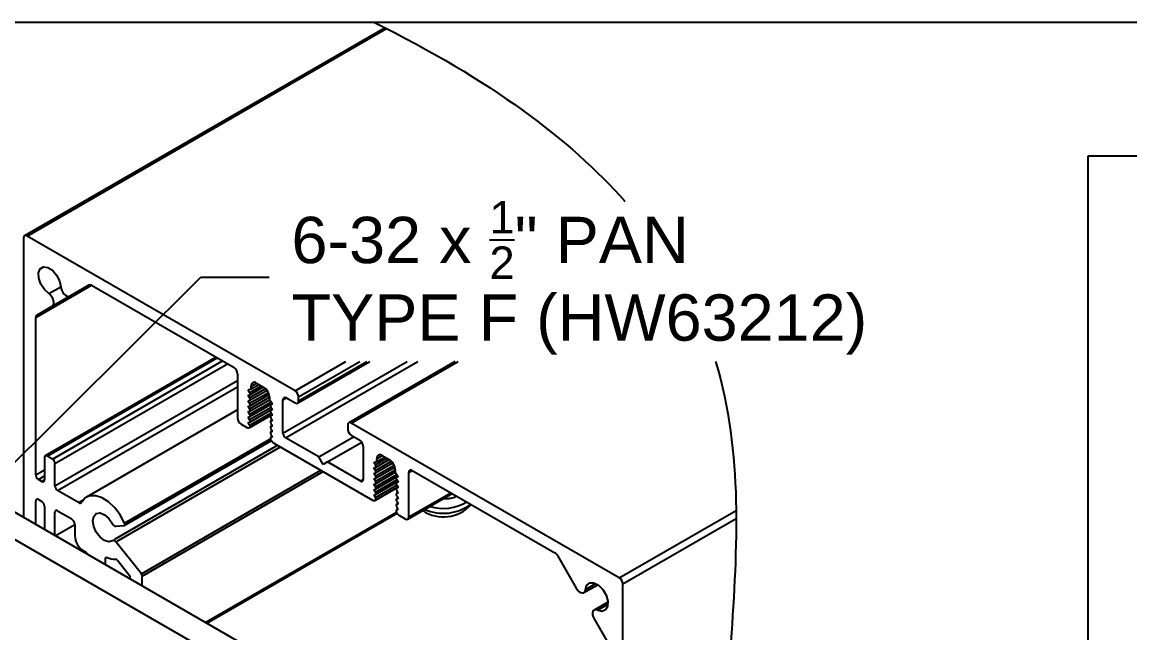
# Model space of a CAD drawing. Extents: x -0.1 to 11.1, y -7.1 to 0.
# Drawn here: x 2.453 to 6.933, y -2.471 to 0 of the extents above; entities that cross this region are included whole.
import ezdxf
from ezdxf import colors
from ezdxf.entities.mleader import LeaderData, LeaderLine
from ezdxf.math import Vec2, Vec3

# ---------------------------------------------------------------- set-up
doc = ezdxf.new("R2010")
doc.units = 0
doc.header["$LTSCALE"] = 0.5
doc.header["$MEASUREMENT"] = 0
for name, color, linetype in [('Brackets', 181, 'CONTINUOUS'), ('End Cap', 92, 'CONTINUOUS'), ('FAB DWG', 221, 'CONTINUOUS'), ('Housing', 150, 'CONTINUOUS')]:
    doc.layers.add(name, color=color, linetype=linetype)
doc.layers.add('Text-Unprinted', color=131, linetype='CONTINUOUS', plot=False)
doc.styles.add('LSAD_Standard', font='arial.ttf')

msp = doc.modelspace()

# ---------------------------------------------------------------- linework, layer by layer
at = {"layer": 'Brackets', "transparency": 16777216}
for p, q in [((7.5139, -0.5425), (6.7639, -0.5425)), ((6.7639, -0.5425), (6.7639, -4.7225))]:
    msp.add_line(p, q, dxfattribs=at)
at = {"layer": 'End Cap', "transparency": 16777216}
for p, q in [((3.8786, -2.8238), (1.4762, -1.4369)), ((3.7835, -2.8787), (1.3811, -1.4918))]:
    msp.add_line(p, q, dxfattribs=at)
at = {"layer": 'Housing', "transparency": 16777216}
for p, q in [((3.921, -0.0228), (2.4629, -0.8645)), ((2.4729, -0.8655), (3.9272, -0.0259)), ((4.8869, -0.7239), (4.8892, -0.7225)), ((2.4588, -0.8737), (2.4588, -2.0041)), ((3.5572, -1.4915), (2.4729, -0.8655)), ((2.5083, -1.1947), (2.7333, -1.0648)), ((2.5124, -1.1856), (2.7238, -1.0635)), ((2.5609, -1.0983), (2.6093, -1.0704)), ((2.5749, -1.1495), (2.7237, -1.0636)), ((2.6466, -1.1081), (2.7236, -1.0636)), ((2.6466, -1.1081), (2.7232, -1.0638)), ((2.7332, -1.0648), (3.3102, -1.3979)), ((2.5124, -1.1856), (2.5749, -1.1495)), ((2.5083, -1.8317), (2.5083, -1.1947)), ((3.2375, -1.3559), (2.5467, -1.7547)), ((2.5542, -1.7555), (3.2419, -1.3585)), ((2.5754, -1.7677), (3.2631, -1.3707)), ((2.586, -1.7861), (3.2843, -1.383)), ((3.5081, -1.6632), (4.011, -1.3729)), ((3.5188, -1.6816), (4.0534, -1.3729)), ((3.5572, -1.4915), (3.7626, -1.3729)), ((3.5672, -1.5415), (3.8592, -1.3729)), ((3.5713, -1.516), (3.8192, -1.3729)), ((3.5713, -1.5323), (3.8474, -1.3729)), ((4.2043, -1.3729), (3.7739, -1.6214)), ((3.7839, -1.6224), (4.216, -1.3729)), ((3.3243, -1.4224), (3.3243, -1.602)), ((2.586, -1.8766), (3.3243, -1.4504)), ((2.5966, -1.895), (3.3243, -1.4749)), ((3.3733, -1.498), (3.4199, -1.4711)), ((3.3736, -1.5078), (3.4286, -1.4761)), ((3.379, -1.4728), (3.401, -1.4602)), ((3.379, -1.4842), (3.4109, -1.4659)), ((3.379, -1.4842), (3.379, -1.4728)), ((3.401, -1.4602), (3.4315, -1.4778)), ((3.3667, -1.4879), (3.379, -1.4842)), ((3.3733, -1.498), (3.3667, -1.4879)), ((3.3667, -1.5099), (3.373, -1.5081)), ((3.3733, -1.52), (3.3667, -1.5099)), ((3.3733, -1.52), (3.438, -1.4827)), ((3.3733, -1.5421), (3.4491, -1.4983)), ((3.3733, -1.5641), (3.4534, -1.5178)), ((3.3736, -1.5298), (3.4438, -1.4893)), ((3.3736, -1.5519), (3.4521, -1.5066)), ((3.4534, -1.5157), (3.4534, -1.5272)), ((3.5081, -1.5285), (3.5223, -1.5203)), ((3.5223, -1.5203), (3.5572, -1.5405)), ((3.5713, -1.5323), (3.5713, -1.516)), ((3.3667, -1.5319), (3.373, -1.5301)), ((3.3733, -1.5421), (3.3667, -1.5319)), ((3.3667, -1.554), (3.373, -1.5521)), ((3.3733, -1.5641), (3.3667, -1.554)), ((3.3733, -1.5862), (3.4597, -1.5363)), ((3.3733, -1.6082), (3.4597, -1.5583)), ((3.3736, -1.5739), (3.4538, -1.5277)), ((3.3736, -1.596), (3.4646, -1.5434)), ((3.3736, -1.618), (3.4646, -1.5655)), ((3.4534, -1.5272), (3.4657, -1.545)), ((3.4651, -1.5441), (3.4588, -1.5477)), ((3.4651, -1.5662), (3.4588, -1.5698)), ((3.4592, -1.5476), (3.4651, -1.5441)), ((3.4657, -1.545), (3.4592, -1.5476)), ((3.4592, -1.5696), (3.4651, -1.5662)), ((3.4657, -1.567), (3.4592, -1.5696)), ((3.4594, -1.5579), (3.4657, -1.567)), ((3.5081, -1.6632), (3.5081, -1.5285)), ((3.3243, -1.569), (2.7136, -1.9216)), ((3.3667, -1.576), (3.373, -1.5742)), ((3.3733, -1.5862), (3.3667, -1.576)), ((3.3667, -1.5981), (3.373, -1.5962)), ((3.3733, -1.6082), (3.3667, -1.5981)), ((3.3733, -1.6302), (3.4597, -1.5804)), ((3.3736, -1.6401), (3.4646, -1.5875)), ((3.4651, -1.5882), (3.4588, -1.5918)), ((3.4651, -1.6102), (3.4588, -1.6139)), ((3.4592, -1.5917), (3.4651, -1.5882)), ((3.4657, -1.5891), (3.4592, -1.5917)), ((3.4592, -1.6137), (3.4651, -1.6103)), ((3.4657, -1.6111), (3.4592, -1.6137)), ((3.4594, -1.58), (3.4657, -1.5891)), ((3.4594, -1.602), (3.4657, -1.6111)), ((3.3384, -1.6265), (3.3616, -1.6398)), ((3.3667, -1.6201), (3.373, -1.6183)), ((3.3733, -1.6302), (3.3667, -1.6201)), ((3.3707, -1.6413), (3.3733, -1.6403)), ((3.4651, -1.6323), (3.4588, -1.6359)), ((3.4651, -1.6543), (3.4588, -1.658)), ((3.4592, -1.6358), (3.4651, -1.6323)), ((3.4657, -1.6332), (3.4592, -1.6358)), ((3.4592, -1.6578), (3.4651, -1.6544)), ((3.4657, -1.6552), (3.4592, -1.6578)), ((3.4594, -1.6241), (3.4657, -1.6332)), ((3.4594, -1.6461), (3.4657, -1.6552)), ((3.7698, -1.6305), (3.7698, -1.6469)), ((4.8682, -2.2483), (3.7839, -1.6224)), ((2.8661, -2.0365), (3.4612, -1.693)), ((2.8669, -2.0266), (3.4574, -1.6857)), ((3.4651, -1.6764), (3.4588, -1.68)), ((3.4592, -1.6798), (3.4651, -1.6764)), ((3.4657, -1.6773), (3.4592, -1.6798)), ((3.4592, -1.6899), (3.4618, -1.6939)), ((3.4594, -1.6682), (3.4657, -1.6773)), ((3.6526, -1.7588), (3.5188, -1.6816)), ((3.6526, -1.7588), (3.794, -1.6772)), ((3.6885, -1.7796), (3.8272, -1.6996)), ((3.7839, -1.6714), (3.8188, -1.6915)), ((3.4869, -1.7122), (2.8262, -2.0937)), ((2.8373, -2.1001), (3.498, -1.7186)), ((3.4709, -1.7029), (3.8702, -1.9335)), ((3.833, -1.716), (3.833, -1.8507)), ((2.5436, -1.7616), (2.5436, -1.8521)), ((2.5754, -1.7677), (2.5542, -1.7555)), ((2.586, -1.8766), (2.586, -1.7861)), ((3.6706, -1.79), (3.6526, -1.7588)), ((3.6885, -1.7796), (3.6706, -1.79)), ((3.8224, -1.8569), (3.6885, -1.7796)), ((3.8754, -1.7815), (3.8877, -1.7779)), ((3.8819, -1.7916), (3.8754, -1.7815)), ((3.8819, -1.7916), (3.9285, -1.7647)), ((3.8819, -1.8137), (3.9466, -1.7763)), ((3.8819, -1.8357), (3.9578, -1.7919)), ((3.8823, -1.8015), (3.9372, -1.7697)), ((3.8823, -1.8235), (3.9525, -1.783)), ((3.8877, -1.7665), (3.9096, -1.7538)), ((3.8877, -1.7779), (3.9195, -1.7595)), ((3.8877, -1.7779), (3.8877, -1.7665)), ((3.9096, -1.7538), (3.9402, -1.7714)), ((2.5083, -1.8317), (2.5436, -1.8113)), ((2.5189, -1.85), (2.5436, -1.8358)), ((2.9353, -2.2319), (3.6613, -1.8128)), ((2.9388, -2.241), (3.6709, -1.8184)), ((3.8754, -1.8036), (3.8817, -1.8017)), ((3.8819, -1.8137), (3.8754, -1.8036)), ((3.8754, -1.8256), (3.8817, -1.8238)), ((3.8819, -1.8357), (3.8754, -1.8256)), ((3.8819, -1.8578), (3.9621, -1.8115)), ((3.8819, -1.8798), (3.9684, -1.8299)), ((3.8823, -1.8455), (3.9608, -1.8002)), ((3.8823, -1.8676), (3.9624, -1.8213)), ((3.9621, -1.8094), (3.9621, -1.8208)), ((3.9621, -1.8208), (3.9744, -1.8387)), ((4.0168, -1.8221), (4.031, -1.814)), ((4.0168, -2.0018), (4.0168, -1.8221)), ((4.031, -1.814), (4.6079, -2.147)), ((2.533, -1.8582), (2.5189, -1.85)), ((2.533, -1.8582), (2.5436, -1.8521)), ((3.8224, -1.8569), (3.833, -1.8507)), ((3.8754, -1.8476), (3.8817, -1.8458)), ((3.8819, -1.8578), (3.8754, -1.8476)), ((3.8754, -1.8697), (3.8817, -1.8678)), ((3.8819, -1.8798), (3.8754, -1.8697)), ((3.8819, -1.9019), (3.9684, -1.852)), ((3.8819, -1.9239), (3.9684, -1.874)), ((3.8823, -1.8896), (3.9733, -1.8371)), ((3.8823, -1.9117), (3.9733, -1.8591)), ((3.8823, -1.9337), (3.9733, -1.8812)), ((3.9738, -1.8378), (3.9675, -1.8414)), ((3.9738, -1.8598), (3.9675, -1.8634)), ((3.9679, -1.8412), (3.9738, -1.8378)), ((3.9744, -1.8387), (3.9679, -1.8412)), ((3.9679, -1.8633), (3.9738, -1.8598)), ((3.9744, -1.8607), (3.9679, -1.8633)), ((3.9681, -1.8516), (3.9744, -1.8607)), ((3.9681, -1.8736), (3.9744, -1.8827)), ((2.6814, -1.9439), (2.5966, -1.895)), ((3.8754, -1.8917), (3.8817, -1.8899)), ((3.8819, -1.9019), (3.8754, -1.8917)), ((3.8754, -1.9138), (3.8817, -1.9119)), ((3.8819, -1.9239), (3.8754, -1.9138)), ((3.9738, -1.8819), (3.9675, -1.8855)), ((3.9738, -1.9039), (3.9675, -1.9075)), ((3.9738, -1.9259), (3.9675, -1.9296)), ((3.9679, -1.8853), (3.9738, -1.8819)), ((3.9744, -1.8827), (3.9679, -1.8853)), ((3.9679, -1.9074), (3.9738, -1.9039)), ((3.9744, -1.9048), (3.9679, -1.9074)), ((3.9679, -1.9294), (3.9738, -1.926)), ((3.9681, -1.8957), (3.9744, -1.9048)), ((3.9681, -1.9177), (3.9744, -1.9268)), ((4.0127, -2.0109), (4.1924, -1.9072)), ((4.0168, -2.0018), (4.1866, -1.9038)), ((2.5083, -2.0327), (2.5083, -1.9378)), ((2.5189, -1.9317), (2.533, -1.9399)), ((2.5436, -1.9582), (2.5436, -2.0487)), ((2.6814, -1.9439), (2.7002, -1.9331)), ((3.8793, -1.9349), (3.8819, -1.9339)), ((3.9738, -1.948), (3.9675, -1.9516)), ((3.9738, -1.97), (3.9675, -1.9737)), ((3.9744, -1.9268), (3.9679, -1.9294)), ((3.9679, -1.9514), (3.9738, -1.948)), ((3.9744, -1.9489), (3.9679, -1.9514)), ((3.9679, -1.9735), (3.9738, -1.9701)), ((3.9744, -1.9709), (3.9679, -1.9735)), ((3.9681, -1.9398), (3.9744, -1.9489)), ((3.9681, -1.9618), (3.9744, -1.9709)), ((2.586, -2.0732), (2.586, -1.9827)), ((2.5966, -1.9766), (2.6518, -2.0084)), ((3.194, -2.4286), (3.9671, -1.9823)), ((3.1999, -2.432), (3.9703, -1.9872)), ((3.9679, -1.9835), (3.9704, -1.9875)), ((3.9795, -1.9966), (4.0027, -2.0099)), ((4.8682, -2.2483), (5.3408, -1.9755)), ((4.8824, -2.2728), (5.341, -2.008)), ((2.5866, -2.078), (2.6659, -2.0322)), ((2.6659, -2.0329), (2.6659, -2.0778)), ((2.8318, -2.0399), (2.8646, -2.037)), ((2.9353, -2.2319), (2.8318, -2.1032)), ((2.7013, -2.1391), (2.7055, -2.1415)), ((2.7903, -2.1956), (2.7903, -2.1704)), ((2.8384, -2.1774), (2.8893, -2.2408)), ((4.6179, -2.1576), (4.6945, -2.2903)), ((2.8893, -2.2408), (2.8893, -2.2527)), ((2.9388, -2.2813), (2.9388, -2.241)), ((4.7255, -2.3082), (4.7813, -2.276)), ((4.7319, -2.2957), (4.7738, -2.2715)), ((4.8824, -4.4859), (4.8824, -2.2728)), ((4.8221, -2.3465), (4.7662, -2.3788)), ((4.7802, -2.3795), (4.8221, -2.3552)), ((4.7662, -2.4146), (4.8287, -2.5228))]:
    msp.add_line(p, q, dxfattribs=at)
at = {"layer": 'Housing', "transparency": 16777216, "flags": 128}
for points in [[(2.5609, -1.0983), (2.543, -1.082), (2.5286, -1.0599), (2.5203, -1.0358), (2.5194, -1.0138), (2.5262, -0.9976), (2.5394, -0.99), (2.5568, -0.9922), (2.5755, -1.004), (2.5922, -1.0232), (2.6041, -1.0467), (2.6093, -1.0704)], [(2.6093, -1.0704), (2.6106, -1.0782), (2.6136, -1.0862), (2.618, -1.0939), (2.6235, -1.1005), (2.6295, -1.1056), (2.6358, -1.1086), (2.6416, -1.1095), (2.6466, -1.1081)], [(2.5749, -1.1495), (2.5786, -1.1459), (2.5808, -1.1404), (2.5812, -1.1335), (2.5799, -1.1257), (2.5769, -1.1176), (2.5725, -1.11), (2.567, -1.1033), (2.5609, -1.0983)], [(3.373, -1.5081), (3.374, -1.5076), (3.3747, -1.5068), (3.3751, -1.5057), (3.3753, -1.5043), (3.3752, -1.5028), (3.3748, -1.5012), (3.3741, -1.4995), (3.3733, -1.498)], [(3.373, -1.5301), (3.374, -1.5296), (3.3747, -1.5288), (3.3751, -1.5277), (3.3753, -1.5264), (3.3752, -1.5248), (3.3748, -1.5232), (3.3741, -1.5216), (3.3733, -1.52)], [(3.373, -1.5521), (3.374, -1.5517), (3.3747, -1.5509), (3.3751, -1.5497), (3.3753, -1.5484), (3.3752, -1.5469), (3.3748, -1.5453), (3.3741, -1.5436), (3.3733, -1.5421)], [(3.373, -1.5742), (3.374, -1.5737), (3.3747, -1.5729), (3.3751, -1.5718), (3.3753, -1.5704), (3.3752, -1.5689), (3.3748, -1.5673), (3.3741, -1.5657), (3.3733, -1.5641)], [(3.4592, -1.5476), (3.4583, -1.5481), (3.4577, -1.549), (3.4573, -1.5502), (3.4572, -1.5516), (3.4573, -1.5531), (3.4578, -1.5548), (3.4585, -1.5564), (3.4594, -1.5579)], [(3.373, -1.5962), (3.374, -1.5958), (3.3747, -1.595), (3.3751, -1.5938), (3.3753, -1.5925), (3.3752, -1.591), (3.3748, -1.5894), (3.3741, -1.5877), (3.3733, -1.5862)], [(3.373, -1.6183), (3.374, -1.6178), (3.3747, -1.617), (3.3751, -1.6159), (3.3753, -1.6145), (3.3752, -1.613), (3.3748, -1.6114), (3.3741, -1.6098), (3.3733, -1.6082)], [(3.4592, -1.5696), (3.4583, -1.5702), (3.4577, -1.5711), (3.4573, -1.5722), (3.4572, -1.5736), (3.4573, -1.5752), (3.4578, -1.5768), (3.4585, -1.5784), (3.4594, -1.58)], [(3.4592, -1.5917), (3.4583, -1.5922), (3.4577, -1.5931), (3.4573, -1.5943), (3.4572, -1.5957), (3.4573, -1.5972), (3.4578, -1.5988), (3.4585, -1.6005), (3.4594, -1.602)], [(3.3733, -1.6403), (3.3741, -1.6397), (3.3748, -1.6389), (3.3751, -1.6378), (3.3753, -1.6364), (3.3751, -1.6349), (3.3748, -1.6333), (3.3741, -1.6318), (3.3733, -1.6302)], [(3.4592, -1.6137), (3.4583, -1.6143), (3.4577, -1.6151), (3.4573, -1.6163), (3.4572, -1.6177), (3.4573, -1.6193), (3.4578, -1.6209), (3.4585, -1.6225), (3.4594, -1.6241)], [(3.4592, -1.6358), (3.4583, -1.6363), (3.4577, -1.6372), (3.4573, -1.6384), (3.4572, -1.6398), (3.4573, -1.6413), (3.4578, -1.6429), (3.4585, -1.6446), (3.4594, -1.6461)], [(3.4592, -1.6578), (3.4583, -1.6584), (3.4577, -1.6592), (3.4573, -1.6604), (3.4572, -1.6618), (3.4573, -1.6634), (3.4578, -1.665), (3.4585, -1.6666), (3.4594, -1.6682)], [(3.4592, -1.6798), (3.4583, -1.6804), (3.4577, -1.6812), (3.4573, -1.6823), (3.4572, -1.6837), (3.4573, -1.6852), (3.4577, -1.6867), (3.4583, -1.6883), (3.4592, -1.6899)], [(3.8817, -1.8017), (3.8826, -1.8012), (3.8833, -1.8004), (3.8838, -1.7993), (3.884, -1.798), (3.8838, -1.7964), (3.8835, -1.7948), (3.8828, -1.7932), (3.8819, -1.7916)], [(3.8817, -1.8238), (3.8826, -1.8233), (3.8833, -1.8225), (3.8838, -1.8214), (3.884, -1.82), (3.8838, -1.8185), (3.8835, -1.8169), (3.8828, -1.8152), (3.8819, -1.8137)], [(3.8817, -1.8458), (3.8826, -1.8453), (3.8833, -1.8445), (3.8838, -1.8434), (3.884, -1.8421), (3.8838, -1.8405), (3.8835, -1.8389), (3.8828, -1.8373), (3.8819, -1.8357)], [(3.8817, -1.8678), (3.8826, -1.8674), (3.8833, -1.8666), (3.8838, -1.8654), (3.884, -1.8641), (3.8838, -1.8626), (3.8835, -1.861), (3.8828, -1.8593), (3.8819, -1.8578)], [(3.8817, -1.8899), (3.8826, -1.8894), (3.8833, -1.8886), (3.8838, -1.8875), (3.884, -1.8861), (3.8838, -1.8846), (3.8835, -1.883), (3.8828, -1.8814), (3.8819, -1.8798)], [(3.9679, -1.8412), (3.967, -1.8418), (3.9663, -1.8427), (3.9659, -1.8438), (3.9658, -1.8452), (3.966, -1.8468), (3.9665, -1.8484), (3.9672, -1.85), (3.9681, -1.8516)], [(3.9679, -1.8633), (3.967, -1.8638), (3.9663, -1.8647), (3.9659, -1.8659), (3.9658, -1.8673), (3.966, -1.8688), (3.9665, -1.8705), (3.9672, -1.8721), (3.9681, -1.8736)], [(2.8669, -2.0266), (2.8495, -1.9941), (2.8276, -1.965), (2.8028, -1.9413), (2.7768, -1.9246), (2.7512, -1.916), (2.7279, -1.9161), (2.7085, -1.925), (2.6942, -1.942)], [(3.8817, -1.9119), (3.8826, -1.9115), (3.8833, -1.9107), (3.8838, -1.9095), (3.884, -1.9082), (3.8838, -1.9067), (3.8835, -1.9051), (3.8828, -1.9034), (3.8819, -1.9019)], [(3.8819, -1.9339), (3.8828, -1.9334), (3.8834, -1.9325), (3.8838, -1.9314), (3.884, -1.9301), (3.8838, -1.9286), (3.8834, -1.927), (3.8828, -1.9254), (3.8819, -1.9239)], [(3.9679, -1.8853), (3.967, -1.8859), (3.9663, -1.8868), (3.9659, -1.8879), (3.9658, -1.8893), (3.966, -1.8909), (3.9665, -1.8925), (3.9672, -1.8941), (3.9681, -1.8957)], [(3.9679, -1.9074), (3.967, -1.9079), (3.9663, -1.9088), (3.9659, -1.91), (3.9658, -1.9114), (3.966, -1.9129), (3.9665, -1.9145), (3.9672, -1.9162), (3.9681, -1.9177)], [(3.9679, -1.9294), (3.967, -1.93), (3.9663, -1.9308), (3.9659, -1.932), (3.9658, -1.9334), (3.966, -1.935), (3.9665, -1.9366), (3.9672, -1.9382), (3.9681, -1.9398)], [(3.9679, -1.9514), (3.967, -1.952), (3.9663, -1.9529), (3.9659, -1.9541), (3.9658, -1.9555), (3.966, -1.957), (3.9665, -1.9586), (3.9672, -1.9603), (3.9681, -1.9618)], [(2.8185, -2.0981), (2.8041, -2.1026), (2.7865, -2.0976), (2.7685, -2.084), (2.7531, -2.0639), (2.7427, -2.0407), (2.7391, -2.018), (2.7427, -1.9996), (2.7531, -1.9883), (2.7685, -1.986), (2.7865, -1.9932), (2.8041, -2.0085), (2.8185, -2.0296)], [(3.9679, -1.9735), (3.967, -1.974), (3.9664, -1.9749), (3.966, -1.976), (3.9658, -1.9773), (3.966, -1.9788), (3.9664, -1.9804), (3.967, -1.982), (3.9679, -1.9835)], [(2.8646, -2.037), (2.8658, -2.0367), (2.8668, -2.036), (2.8675, -2.035), (2.868, -2.0336), (2.8682, -2.0321), (2.868, -2.0303), (2.8676, -2.0285), (2.8669, -2.0266)], [(2.8318, -2.1032), (2.8302, -2.1014), (2.8284, -2.0998), (2.8266, -2.0986), (2.8248, -2.0977), (2.823, -2.0972), (2.8213, -2.0971), (2.8198, -2.0974), (2.8185, -2.0981)], [(2.7903, -2.1704), (2.7905, -2.169), (2.7908, -2.1678), (2.7914, -2.1668), (2.7921, -2.166), (2.7931, -2.1655), (2.7941, -2.1653), (2.7953, -2.1655), (2.7966, -2.1659)], [(4.7319, -2.2957), (4.737, -2.278), (4.7489, -2.2683), (4.7657, -2.2683), (4.7843, -2.2781), (4.8017, -2.296), (4.8149, -2.3188), (4.8217, -2.3428), (4.8208, -2.3639), (4.8125, -2.3784), (4.7981, -2.3839), (4.7802, -2.3795)], [(4.6945, -2.2903), (4.6995, -2.2975), (4.7053, -2.3034), (4.7116, -2.3075), (4.7177, -2.3095), (4.7231, -2.3092), (4.7276, -2.3066), (4.7305, -2.302), (4.7319, -2.2957)], [(4.7802, -2.3795), (4.7741, -2.3775), (4.7686, -2.3778), (4.7642, -2.3803), (4.7612, -2.3849), (4.7599, -2.3912), (4.7603, -2.3986), (4.7625, -2.4066), (4.7662, -2.4146)]]:
    msp.add_lwpolyline(points, dxfattribs=at)
at = {"layer": 'Housing', "transparency": 16777216}
for centre, radius, start, end in [((2.4674, -0.8723), 0.00873, 50.7967, 189.214), ((2.7274, -1.073), 0.0101, 54.3818, 114.314), ((2.5183, -1.1938), 0.0101, 125.698, 185.6204), ((3.2936, -1.4238), 0.0307, 2.6055, 57.3945), ((3.3924, -1.4706), 0.0135, 50.7967, 189.214), ((3.4058, -1.5179), 0.0476, 2.6055, 57.3945), ((3.5168, -1.5271), 0.00873, 50.7967, 189.214), ((3.5406, -1.5174), 0.0307, 2.6055, 57.3945), ((3.5627, -1.5337), 0.00873, 230.7967, 9.214), ((3.355, -1.6006), 0.0307, 182.6055, 237.3945), ((3.3676, -1.631), 0.0107, 235.5963, 286.5598), ((3.7784, -1.6291), 0.00873, 50.7967, 189.214), ((3.8005, -1.6455), 0.0307, 182.6055, 237.3945), ((3.4856, -1.6791), 0.028, 211.8172, 238.3212), ((3.5312, -1.6622), 0.0231, 182.6055, 237.3945), ((3.8023, -1.7174), 0.0307, 2.6055, 57.3945), ((2.5501, -1.7606), 0.00655, 50.7967, 189.214), ((2.563, -1.7871), 0.0231, 2.6055, 57.3945), ((3.9011, -1.7643), 0.0135, 50.7967, 189.214), ((3.9145, -1.8116), 0.0476, 2.6055, 57.3945), ((2.5313, -1.8306), 0.0231, 182.6055, 237.3945), ((4.0254, -1.8207), 0.00873, 50.7967, 189.214), ((2.5371, -1.8531), 0.00655, 230.7967, 9.214), ((2.6091, -1.8755), 0.0231, 182.6055, 237.3945), ((3.8265, -1.8518), 0.00655, 230.7967, 9.214), ((2.5147, -1.9368), 0.00655, 50.7967, 189.214), ((2.5206, -1.9593), 0.0231, 2.6055, 57.3945), ((2.687, -1.9373), 0.0086, 229.9536, 326.962), ((3.8763, -1.9247), 0.0107, 235.5963, 286.5598), ((4.1567, -1.8508), 0.151, 236.2006, 318.1671), ((4.1562, -1.7971), 0.1901, 246.6168, 306.054), ((4.1565, -1.7824), 0.1849, 252.9552, 300.8557), ((2.5925, -1.9817), 0.00655, 50.7967, 189.214), ((2.6352, -2.0343), 0.0307, 2.6055, 57.3945), ((3.9942, -1.9728), 0.028, 211.8172, 238.3212), ((4.0082, -2.0032), 0.00873, 230.7967, 9.214), ((2.5666, -2.0477), 0.0231, 182.6055, 194.7574), ((2.8338, -2.0235), 0.0165, 201.6574, 263.0713), ((2.5796, -2.0743), 0.00655, 332.9043, 9.214), ((2.7427, -2.0743), 0.0768, 182.6055, 237.3945), ((2.6641, -2.2062), 0.0768, 40.3672, 57.3945), ((4.5926, -2.1715), 0.0289, 28.8556, 58.0453), ((2.8303, -2.0929), 0.0804, 245.2098, 270.8907), ((2.8306, -2.1826), 0.00936, 33.8979, 84.4975), ((2.9235, -2.2418), 0.0153, 2.6393, 39.7721), ((4.8517, -2.2742), 0.0307, 2.6055, 57.3945)]:
    msp.add_arc(centre, radius, start, end, dxfattribs=at)
at = {"layer": 'Housing', "color": 1, "transparency": 16777216}
msp.add_open_spline([(3.8756, 0), (4.3466, -0.2334), (4.67, -0.4756), (4.8904, -0.7239)], degree=3, dxfattribs=at)
msp.add_open_spline([(5.258, -1.3729), (5.3696, -1.7455), (5.3106, -2.6463), (5.2517, -3.5471), (5.5658, -4.0466)], degree=3, knots=[0.561165, 0.561165, 0.561165, 0.561165, 1, 1.599652, 1.599652, 1.599652, 1.599652], dxfattribs=at)
at = {"layer": 'Housing', "transparency": 16777216}
msp.add_open_spline([(4.2102, -1.9175), (4.2089, -1.9184), (4.2032, -1.9227), (4.1878, -1.9271), (4.1699, -1.9301), (4.1593, -1.9287), (4.1559, -1.9283)], degree=3, knots=[0, 0, 0, 0, 0.103049, 0.465926, 0.827769, 1, 1, 1, 1], dxfattribs=at)
at = {"layer": 'Text-Unprinted', "ltscale": 0.5, "transparency": 16777216}
msp.add_lwpolyline([(0, 0), (11.0946, 0), (11.0946, -7.0625), (0, -7.0625)], close=True, dxfattribs=at)

# ---------------------------------------------------------------- leaders
at = {"layer": 'FAB DWG', "ltscale": 0.5, "transparency": 16777216}
ml = msp.add_multileader_mtext('Standard', dxfattribs=at)
ml.set_content('\\A1;6-32 x {\\H0.7x;\\S1/2;}" PAN\\PTYPE F (HW63212)', color=256, style='LSAD_Standard')
ml.set_leader_properties()
ml.build(insert=Vec2(0, 0))
ml.multileader.update_dxf_attribs({"text_left_attachment_type": 2, "dogleg_length": 0.36, "arrow_head_size": 0.1875})
ctx = ml.context
ctx.base_point, ctx.char_height, ctx.arrow_head_size, ctx.landing_gap_size, ctx.plane_origin = Vec3(3.4525, -1.0317), 0.1875, 0.1875, 0.09, Vec3(2.4751, 15.1915)
ctx.left_attachment = 2
notes = []
notes.append((ctx, [(0, (1, 1, 0), (3.1753, -1.0317), (1, 0), 0.2772, [(3, [(3.4135, -3.122), (1.2034, -1.8523), (2.9724, -3.9764), (1.2729, -2.9243)], 0, [])])]))
ctx.mtext.insert, ctx.mtext.width, ctx.mtext.defined_height, ctx.mtext.flow_direction = Vec3(3.5425, -0.7239), 2.351815, 0.6491, 5
for ctx, leaders in notes:
    for number, flags, end, landing, length, lines in leaders:
        leader = LeaderData()
        leader.index, (leader.has_last_leader_line, leader.has_dogleg_vector, leader.attachment_direction) = number, flags
        leader.last_leader_point, leader.dogleg_vector, leader.dogleg_length = Vec3(end), Vec3(landing), length
        for number, points, colour, breaks in lines:
            line = LeaderLine()
            line.index, line.vertices, line.color, line.breaks = number, Vec3.list(points), colors.encode_raw_color(colour), breaks
            leader.lines.append(line)
        ctx.leaders.append(leader)

doc.saveas('drawing.dxf')
